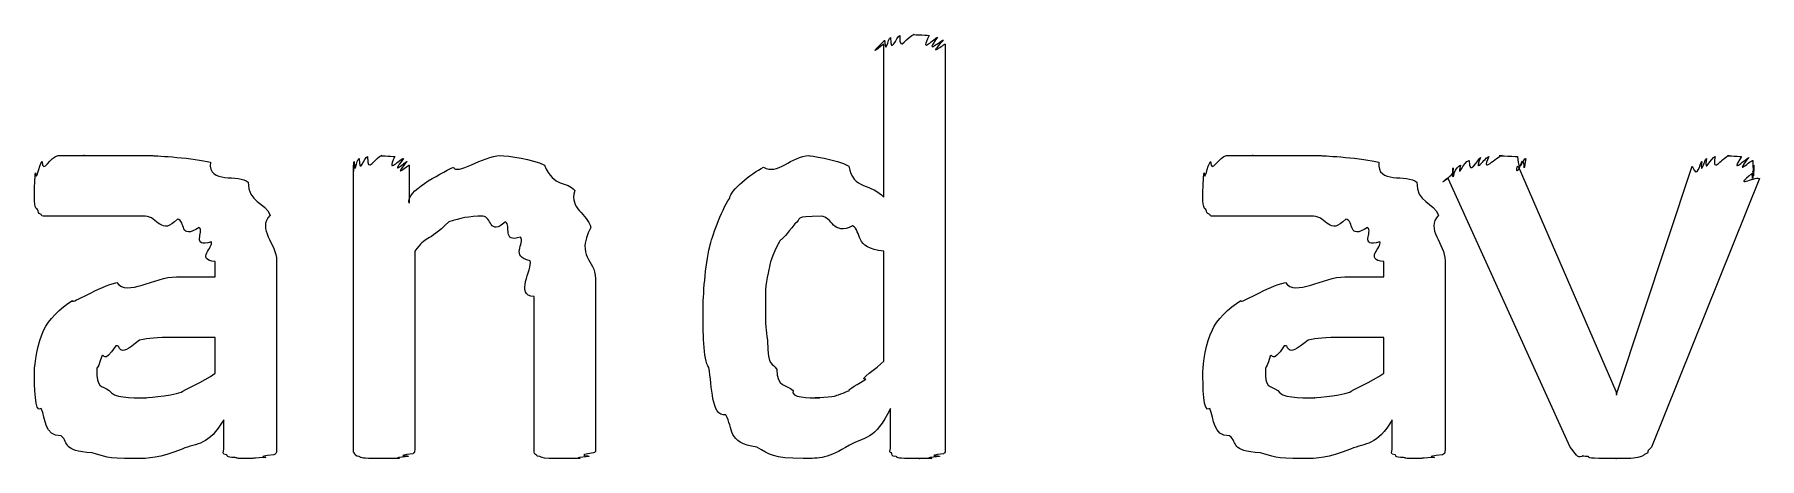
# Model space of a CAD drawing. Header units: millimetres. Extents: x 0 to 216, y 0 to 279.
# Drawn here: x 183.82 to 193.88, y 67.12 to 69.59 of the extents above; entities that cross this region are included whole.
import ezdxf

# ---------------------------------------------------------------- set-up
doc = ezdxf.new("R2010")
doc.units = ezdxf.units.MM
doc.layers.get('0').update_dxf_attribs({"linetype": 'CONTINUOUS'})

msp = doc.modelspace()

# ---------------------------------------------------------------- linework, layer by layer
at = {"color": 0}
for p, q in [((188.772, 68.6428), (188.772, 69.5357)), ((189.13, 69.5357), (189.13, 67.1766)), ((185.681, 67.1766), (185.681, 68.8301)), ((186.006, 68.8301), (186.006, 68.6096)), ((192.469, 68.8248), (193.037, 67.5128)), ((193.048, 67.5128), (193.483, 68.8248)), ((193.842, 68.8301), (193.842, 68.8301)), ((192.772, 67.1876), (192.061, 68.7532)), ((193.875, 68.7532), (193.246, 67.1876)), ((184.876, 68.18), (184.876, 68.2681)), ((185.234, 68.2734), (185.234, 67.1766)), ((186.039, 68.3288), (186.039, 67.1766)), ((188.772, 67.6892), (188.772, 68.3288)), ((191.685, 68.18), (191.685, 68.2681)), ((192.043, 68.2734), (192.043, 67.1766)), ((184.65, 68.18), (184.876, 68.18)), ((187.092, 68.1687), (187.092, 67.1766)), ((191.459, 68.18), (191.685, 68.18)), ((186.734, 67.1766), (186.734, 68.0642)), ((184.876, 67.8272), (184.639, 67.8272)), ((184.876, 67.6176), (184.876, 67.8272)), ((191.685, 67.8272), (191.448, 67.8272)), ((191.685, 67.6176), (191.685, 67.8272)), ((193.037, 67.5128), (193.042, 67.491)), ((193.042, 67.491), (193.048, 67.5128)), ((188.811, 67.1823), (188.811, 67.4137)), ((184.926, 67.1766), (184.926, 67.3474)), ((191.735, 67.1766), (191.735, 67.3474))]:
    msp.add_line(p, q, dxfattribs=at)
for points in [[(188.777, 69.5579), (188.784, 69.4588), (188.795, 69.5702), (188.811, 69.5745)], [(188.811, 69.5745), (188.813, 69.4655), (188.844, 69.5812), (188.866, 69.5854)], [(188.866, 69.5854), (188.857, 69.4725), (188.915, 69.5911), (188.948, 69.5911)], [(188.948, 69.5911), (188.928, 69.5911), (189.014, 69.5882), (189.037, 69.5854)], [(189.037, 69.5854), (188.972, 69.4655), (189.075, 69.5773), (189.086, 69.5745)], [(189.086, 69.5745), (188.998, 69.4588), (189.111, 69.5646), (189.119, 69.5579)], [(188.772, 69.5357), (188.656, 69.4436), (188.773, 69.5494), (188.777, 69.5579)], [(189.119, 69.5579), (189.012, 69.4436), (189.13, 69.5427), (189.13, 69.5357)], [(183.867, 68.8523), (183.87, 68.767), (183.917, 68.8855), (183.961, 68.8855)], [(183.961, 68.8855), (183.958, 68.8855), (184.056, 68.8855), (184.115, 68.8855)], [(184.115, 68.8855), (184.077, 68.8855), (184.237, 68.8855), (184.303, 68.8855)], [(184.303, 68.8855), (184.331, 68.8855), (184.442, 68.8855), (184.512, 68.8855)], [(184.512, 68.8855), (184.532, 68.8855), (184.756, 68.8717), (184.848, 68.8467)], [(185.686, 68.8523), (185.688, 68.7532), (185.699, 68.8647), (185.714, 68.8689)], [(185.714, 68.8689), (185.717, 68.7641), (185.745, 68.8799), (185.764, 68.8799)], [(185.764, 68.8799), (185.758, 68.767), (185.813, 68.8855), (185.847, 68.8855)], [(185.847, 68.8855), (185.82, 68.8855), (185.902, 68.8827), (185.923, 68.8799)], [(185.923, 68.8799), (185.864, 68.7641), (185.962, 68.8756), (185.973, 68.8689)], [(185.973, 68.8689), (185.886, 68.7532), (185.991, 68.859), (185.995, 68.8523)], [(186.265, 68.8192), (186.276, 68.767), (186.443, 68.8855), (186.535, 68.8855)], [(186.535, 68.8855), (186.588, 68.8855), (186.724, 68.8661), (186.794, 68.8301)], [(188.072, 68.8192), (188.149, 68.767), (188.237, 68.8855), (188.336, 68.8855)], [(188.336, 68.8855), (188.332, 68.8855), (188.498, 68.8647), (188.568, 68.8248)], [(190.676, 68.8523), (190.679, 68.767), (190.726, 68.8855), (190.77, 68.8855)], [(190.77, 68.8855), (190.767, 68.8855), (190.865, 68.8855), (190.924, 68.8855)], [(190.924, 68.8855), (190.886, 68.8855), (191.046, 68.8855), (191.112, 68.8855)], [(191.112, 68.8855), (191.14, 68.8855), (191.251, 68.8855), (191.321, 68.8855)], [(191.321, 68.8855), (191.341, 68.8855), (191.565, 68.8717), (191.657, 68.8467)], [(192.133, 68.8301), (192.112, 68.7419), (192.15, 68.8495), (192.183, 68.858)], [(192.183, 68.858), (192.179, 68.7557), (192.238, 68.8703), (192.249, 68.8742)], [(192.249, 68.8742), (192.205, 68.7641), (192.279, 68.8799), (192.298, 68.8799)], [(192.298, 68.8799), (192.244, 68.767), (192.345, 68.8855), (192.375, 68.8855)], [(192.375, 68.8855), (192.311, 68.8855), (192.442, 68.8827), (192.464, 68.8799)], [(192.464, 68.8799), (192.472, 68.7641), (192.502, 68.8756), (192.513, 68.8689)], [(192.513, 68.8689), (192.494, 68.7532), (192.516, 68.859), (192.491, 68.8523)], [(193.538, 68.8523), (193.528, 68.7532), (193.555, 68.8647), (193.566, 68.8689)], [(193.566, 68.8689), (193.55, 68.7641), (193.594, 68.8799), (193.616, 68.8799)], [(193.616, 68.8799), (193.594, 68.767), (193.665, 68.8855), (193.698, 68.8855)], [(193.698, 68.8855), (193.656, 68.8855), (193.751, 68.8827), (193.77, 68.8799)], [(193.77, 68.8799), (193.693, 68.7641), (193.803, 68.877), (193.814, 68.8742)], [(193.814, 68.8742), (193.715, 68.7557), (193.832, 68.8647), (193.836, 68.858)], [(193.836, 68.858), (193.839, 68.7419), (193.842, 68.8414), (193.842, 68.8301)], [(183.823, 68.6869), (183.823, 68.6788), (183.825, 68.7641), (183.829, 68.786)], [(183.829, 68.786), (183.834, 68.7229), (183.848, 68.8301), (183.867, 68.8523)], [(184.848, 68.8467), (184.834, 68.7158), (185.014, 68.7821), (185.069, 68.731)], [(185.681, 68.8301), (185.681, 68.738), (185.682, 68.8439), (185.686, 68.8523)], [(185.995, 68.8523), (185.897, 68.738), (186.006, 68.8372), (186.006, 68.8301)], [(186.006, 68.6096), (185.986, 68.6788), (186.18, 68.7751), (186.265, 68.8192)], [(186.794, 68.8301), (186.849, 68.694), (186.927, 68.7433), (186.971, 68.6816)], [(187.874, 68.6375), (187.876, 68.6827), (187.995, 68.7779), (188.072, 68.8192)], [(188.568, 68.8248), (188.59, 68.6869), (188.706, 68.7229), (188.772, 68.6428)], [(190.632, 68.6869), (190.632, 68.6788), (190.634, 68.7641), (190.638, 68.786)], [(190.638, 68.786), (190.643, 68.7229), (190.657, 68.8301), (190.676, 68.8523)], [(191.657, 68.8467), (191.642, 68.7158), (191.823, 68.7821), (191.878, 68.731)], [(192.061, 68.7532), (191.973, 68.694), (192.097, 68.7807), (192.095, 68.7917)], [(192.089, 68.8139), (192.083, 68.7268), (192.103, 68.8262), (192.133, 68.8301)], [(192.095, 68.7917), (192.083, 68.7158), (192.089, 68.8097), (192.089, 68.8139)], [(192.491, 68.8523), (192.447, 68.738), (192.461, 68.8358), (192.469, 68.8248)], [(193.483, 68.8248), (193.512, 68.738), (193.53, 68.8439), (193.538, 68.8523)], [(193.831, 68.7807), (193.715, 68.6897), (193.844, 68.7641), (193.875, 68.7532)], [(193.836, 68.7973), (193.836, 68.7049), (193.833, 68.7874), (193.831, 68.7807)], [(193.842, 68.8139), (193.839, 68.7158), (193.839, 68.804), (193.836, 68.7973)], [(193.842, 68.8301), (193.839, 68.7268), (193.842, 68.8206), (193.842, 68.8139)], [(183.823, 68.6209), (183.823, 68.6125), (183.823, 68.665), (183.823, 68.6869)], [(185.069, 68.731), (185.065, 68.6125), (185.17, 68.6153), (185.196, 68.538)], [(186.971, 68.6816), (186.938, 68.5726), (187.045, 68.5504), (187.065, 68.4664)], [(190.632, 68.6209), (190.632, 68.6125), (190.632, 68.665), (190.632, 68.6869)], [(191.878, 68.731), (191.874, 68.6125), (191.978, 68.6153), (192.005, 68.538)], [(183.84, 68.5712), (183.826, 68.5726), (183.826, 68.6015), (183.823, 68.6209)], [(183.862, 68.5437), (183.841, 68.5465), (183.847, 68.5602), (183.84, 68.5712)], [(187.758, 68.3563), (187.77, 68.4071), (187.821, 68.5602), (187.874, 68.6375)], [(190.649, 68.5712), (190.635, 68.5726), (190.635, 68.6015), (190.632, 68.6209)], [(190.671, 68.5437), (190.65, 68.5465), (190.656, 68.5602), (190.649, 68.5712)], [(183.89, 68.5327), (183.857, 68.5327), (183.869, 68.5352), (183.862, 68.5437)], [(183.961, 68.5327), (183.881, 68.5327), (183.903, 68.5327), (183.89, 68.5327)], [(184.083, 68.5327), (183.948, 68.5327), (183.994, 68.5327), (183.961, 68.5327)], [(184.248, 68.5327), (184.161, 68.5327), (184.129, 68.5327), (184.083, 68.5327)], [(184.468, 68.5327), (184.289, 68.5327), (184.314, 68.5327), (184.248, 68.5327)], [(184.656, 68.5161), (184.562, 68.4142), (184.541, 68.5327), (184.468, 68.5327)], [(184.783, 68.4664), (184.664, 68.392), (184.707, 68.5052), (184.656, 68.5161)], [(184.854, 68.3839), (184.73, 68.3479), (184.816, 68.4445), (184.783, 68.4664)], [(185.196, 68.538), (185.116, 68.4583), (185.234, 68.3729), (185.234, 68.2734)], [(186.238, 68.4996), (186.107, 68.374), (186.108, 68.4237), (186.039, 68.3288)], [(186.436, 68.5327), (186.353, 68.5327), (186.304, 68.5214), (186.238, 68.4996)], [(186.568, 68.4996), (186.471, 68.4142), (186.487, 68.5327), (186.436, 68.5327)], [(186.656, 68.4114), (186.544, 68.374), (186.604, 68.4802), (186.568, 68.4996)], [(187.065, 68.4664), (186.974, 68.29), (187.092, 68.2858), (187.092, 68.1687)], [(188.254, 68.4886), (188.152, 68.3563), (188.179, 68.4181), (188.155, 68.3673)], [(188.408, 68.5327), (188.237, 68.5327), (188.298, 68.5176), (188.254, 68.4886)], [(188.59, 68.4773), (188.476, 68.4142), (188.47, 68.5327), (188.408, 68.5327)], [(188.772, 68.3288), (188.593, 68.345), (188.648, 68.4445), (188.59, 68.4773)], [(190.699, 68.5327), (190.665, 68.5327), (190.678, 68.5352), (190.671, 68.5437)], [(190.77, 68.5327), (190.69, 68.5327), (190.712, 68.5327), (190.699, 68.5327)], [(190.891, 68.5327), (190.756, 68.5327), (190.803, 68.5327), (190.77, 68.5327)], [(191.057, 68.5327), (190.97, 68.5327), (190.938, 68.5327), (190.891, 68.5327)], [(191.277, 68.5327), (191.098, 68.5327), (191.123, 68.5327), (191.057, 68.5327)], [(191.464, 68.5161), (191.371, 68.4142), (191.35, 68.5327), (191.277, 68.5327)], [(191.591, 68.4664), (191.473, 68.392), (191.516, 68.5052), (191.464, 68.5161)], [(191.663, 68.3839), (191.539, 68.3479), (191.625, 68.4445), (191.591, 68.4664)], [(192.005, 68.538), (191.925, 68.4583), (192.043, 68.3729), (192.043, 68.2734)], [(184.876, 68.2681), (184.76, 68.2819), (184.868, 68.3507), (184.854, 68.3839)], [(186.712, 68.2734), (186.592, 68.2971), (186.682, 68.374), (186.656, 68.4114)], [(187.719, 67.9813), (187.719, 68.0695), (187.731, 68.2459), (187.758, 68.3563)], [(188.155, 68.3673), (188.101, 68.2569), (188.111, 68.2639), (188.099, 68.2018)], [(191.685, 68.2681), (191.569, 68.2819), (191.677, 68.3507), (191.663, 68.3839)], [(186.734, 68.0642), (186.618, 68.0724), (186.726, 68.2212), (186.712, 68.2734)], [(184.303, 68.1468), (184.363, 68.0614), (184.521, 68.18), (184.65, 68.18)], [(188.099, 68.2018), (188.079, 68.1316), (188.083, 68.0766), (188.083, 68.0145)], [(191.112, 68.1468), (191.172, 68.0614), (191.33, 68.18), (191.459, 68.18)], [(184.044, 68.042), (184.04, 68.0173), (184.2, 68.1246), (184.303, 68.1468)], [(190.853, 68.042), (190.849, 68.0173), (191.008, 68.1246), (191.112, 68.1468)], [(183.878, 67.8713), (183.901, 67.9263), (183.974, 67.9979), (184.044, 68.042)], [(187.752, 67.6508), (187.719, 67.6973), (187.719, 67.867), (187.719, 67.9813)], [(188.083, 68.0145), (188.079, 67.8822), (188.086, 67.8766), (188.094, 67.8106)], [(190.687, 67.8713), (190.71, 67.9263), (190.783, 67.9979), (190.853, 68.042)], [(183.823, 67.6286), (183.823, 67.6684), (183.841, 67.8007), (183.878, 67.8713)], [(190.632, 67.6286), (190.632, 67.6684), (190.65, 67.8007), (190.687, 67.8713)], [(184.297, 67.7774), (184.22, 67.6617), (184.233, 67.7414), (184.215, 67.7168)], [(184.435, 67.8106), (184.293, 67.6906), (184.333, 67.7912), (184.297, 67.7774)], [(184.639, 67.8272), (184.525, 67.8272), (184.493, 67.8215), (184.435, 67.8106)], [(188.094, 67.8106), (188.097, 67.6356), (188.123, 67.6906), (188.149, 67.6395)], [(191.106, 67.7774), (191.029, 67.6617), (191.042, 67.7414), (191.024, 67.7168)], [(191.244, 67.8106), (191.102, 67.6906), (191.142, 67.7912), (191.106, 67.7774)], [(191.448, 67.8272), (191.334, 67.8272), (191.302, 67.8215), (191.244, 67.8106)], [(184.215, 67.7168), (184.183, 67.6134), (184.187, 67.6684), (184.187, 67.6395)], [(187.851, 67.3749), (187.763, 67.3668), (187.774, 67.5432), (187.752, 67.6508)], [(188.667, 67.5845), (188.619, 67.5763), (188.735, 67.648), (188.772, 67.6892)], [(191.024, 67.7168), (190.992, 67.6134), (190.996, 67.6684), (190.996, 67.6395)], [(183.862, 67.4137), (183.823, 67.3777), (183.823, 67.5474), (183.823, 67.6286)], [(184.187, 67.6395), (184.183, 67.5322), (184.211, 67.5474), (184.259, 67.5185)], [(184.678, 67.5072), (184.69, 67.521), (184.806, 67.5693), (184.876, 67.6176)], [(188.149, 67.6395), (188.149, 67.5361), (188.206, 67.5513), (188.243, 67.5185)], [(188.573, 67.5185), (188.553, 67.521), (188.634, 67.5584), (188.667, 67.5845)], [(190.671, 67.4137), (190.632, 67.3777), (190.632, 67.5474), (190.632, 67.6286)], [(190.996, 67.6395), (190.992, 67.5322), (191.02, 67.5474), (191.068, 67.5185)], [(191.487, 67.5072), (191.499, 67.521), (191.615, 67.5693), (191.685, 67.6176)], [(184.259, 67.5185), (184.282, 67.4744), (184.381, 67.4744), (184.474, 67.4744)], [(184.474, 67.4744), (184.448, 67.4744), (184.614, 67.4853), (184.678, 67.5072)], [(188.243, 67.5185), (188.226, 67.4744), (188.334, 67.4744), (188.397, 67.4744)], [(188.397, 67.4744), (188.317, 67.4744), (188.455, 67.4769), (188.485, 67.4853)], [(188.485, 67.4853), (188.494, 67.4882), (188.543, 67.5033), (188.573, 67.5185)], [(191.068, 67.5185), (191.091, 67.4744), (191.19, 67.4744), (191.283, 67.4744)], [(191.283, 67.4744), (191.257, 67.4744), (191.423, 67.4853), (191.487, 67.5072)], [(183.978, 67.2539), (183.878, 67.2539), (183.891, 67.3502), (183.862, 67.4137)], [(188.033, 67.1876), (187.854, 67.2123), (187.898, 67.298), (187.851, 67.3749)], [(188.811, 67.4137), (188.722, 67.2236), (188.654, 67.2497), (188.573, 67.1985)], [(190.787, 67.2539), (190.687, 67.2539), (190.7, 67.3502), (190.671, 67.4137)], [(184.16, 67.1544), (183.978, 67.1657), (184.029, 67.2098), (183.978, 67.2539)], [(184.926, 67.3474), (184.838, 67.1946), (184.772, 67.2123), (184.683, 67.1766)], [(190.968, 67.1544), (190.787, 67.1657), (190.838, 67.2098), (190.787, 67.2539)], [(191.735, 67.3474), (191.647, 67.1946), (191.581, 67.2123), (191.492, 67.1766)], [(184.402, 67.1216), (184.238, 67.1216), (184.233, 67.1326), (184.16, 67.1544)], [(184.683, 67.1766), (184.543, 67.1216), (184.501, 67.1216), (184.402, 67.1216)], [(184.942, 67.1435), (184.911, 67.1435), (184.926, 67.1615), (184.926, 67.1766)], [(185.234, 67.1766), (185.234, 67.1435), (185.229, 67.1505), (185.218, 67.1435)], [(185.686, 67.1544), (185.681, 67.1505), (185.681, 67.1682), (185.681, 67.1766)], [(185.714, 67.1326), (185.692, 67.1354), (185.693, 67.1463), (185.686, 67.1544)], [(186.028, 67.1491), (185.908, 67.1354), (186.014, 67.1393), (186.001, 67.1326)], [(186.039, 67.1766), (186.037, 67.1463), (186.035, 67.1558), (186.028, 67.1491)], [(186.739, 67.1491), (186.735, 67.1463), (186.734, 67.1657), (186.734, 67.1766)], [(186.767, 67.1326), (186.746, 67.1354), (186.746, 67.1449), (186.739, 67.1491)], [(187.081, 67.1544), (186.963, 67.1354), (187.067, 67.1393), (187.053, 67.1326)], [(187.092, 67.1766), (187.092, 67.1505), (187.088, 67.1615), (187.081, 67.1544)], [(188.303, 67.1216), (188.123, 67.1216), (188.111, 67.1435), (188.033, 67.1876)], [(188.573, 67.1985), (188.443, 67.1216), (188.403, 67.1216), (188.303, 67.1216)], [(188.816, 67.1544), (188.8, 67.1505), (188.811, 67.171), (188.811, 67.1823)], [(188.844, 67.1326), (188.811, 67.1354), (188.823, 67.1463), (188.816, 67.1544)], [(189.119, 67.1491), (189.001, 67.1354), (189.108, 67.1393), (189.097, 67.1326)], [(189.13, 67.1766), (189.13, 67.1463), (189.126, 67.1558), (189.119, 67.1491)], [(191.211, 67.1216), (191.047, 67.1216), (191.042, 67.1326), (190.968, 67.1544)], [(191.492, 67.1766), (191.352, 67.1216), (191.31, 67.1216), (191.211, 67.1216)], [(191.751, 67.1435), (191.72, 67.1435), (191.735, 67.1615), (191.735, 67.1766)], [(192.043, 67.1766), (192.043, 67.1435), (192.038, 67.1505), (192.027, 67.1435)], [(192.839, 67.1326), (192.811, 67.1241), (192.808, 67.1463), (192.772, 67.1876)], [(193.225, 67.1544), (193.186, 67.1354), (193.204, 67.1393), (193.186, 67.1326)], [(193.246, 67.1876), (193.204, 67.1505), (193.235, 67.1615), (193.225, 67.1544)], [(184.992, 67.1269), (184.933, 67.1283), (184.953, 67.1354), (184.942, 67.1435)], [(185.08, 67.1216), (184.977, 67.1216), (185.014, 67.123), (184.992, 67.1269)], [(185.168, 67.1269), (185.054, 67.1216), (185.12, 67.1216), (185.08, 67.1216)], [(185.218, 67.1435), (185.094, 67.1283), (185.19, 67.1297), (185.168, 67.1269)], [(185.769, 67.1216), (185.717, 67.1241), (185.728, 67.1283), (185.714, 67.1326)], [(185.857, 67.1216), (185.765, 67.1216), (185.794, 67.1216), (185.769, 67.1216)], [(185.946, 67.1216), (185.835, 67.1216), (185.893, 67.1216), (185.857, 67.1216)], [(186.001, 67.1326), (185.882, 67.1241), (185.97, 67.1241), (185.946, 67.1216)], [(186.822, 67.1216), (186.773, 67.1241), (186.781, 67.1283), (186.767, 67.1326)], [(186.916, 67.1216), (186.819, 67.1216), (186.847, 67.1216), (186.822, 67.1216)], [(186.998, 67.1216), (186.89, 67.1216), (186.949, 67.1216), (186.916, 67.1216)], [(187.053, 67.1326), (186.938, 67.1241), (187.023, 67.1241), (186.998, 67.1216)], [(188.893, 67.1216), (188.835, 67.1241), (188.857, 67.1283), (188.844, 67.1326)], [(188.976, 67.1216), (188.877, 67.1216), (188.915, 67.1216), (188.893, 67.1216)], [(189.048, 67.1216), (188.935, 67.1216), (189.001, 67.1216), (188.976, 67.1216)], [(189.097, 67.1326), (188.979, 67.1241), (189.069, 67.1241), (189.048, 67.1216)], [(191.801, 67.1269), (191.742, 67.1283), (191.762, 67.1354), (191.751, 67.1435)], [(191.889, 67.1216), (191.786, 67.1216), (191.823, 67.123), (191.801, 67.1269)], [(191.977, 67.1269), (191.863, 67.1216), (191.929, 67.1216), (191.889, 67.1216)], [(192.027, 67.1435), (191.903, 67.1283), (191.999, 67.1297), (191.977, 67.1269)], [(192.877, 67.1326), (192.829, 67.1354), (192.849, 67.1393), (192.839, 67.1326)], [(192.938, 67.1216), (192.858, 67.1241), (192.891, 67.1283), (192.877, 67.1326)], [(193.032, 67.1216), (192.91, 67.1216), (192.962, 67.1216), (192.938, 67.1216)], [(193.125, 67.1216), (192.983, 67.1216), (193.067, 67.1216), (193.032, 67.1216)], [(193.186, 67.1326), (193.153, 67.1241), (193.15, 67.1241), (193.125, 67.1216)]]:
    msp.add_open_spline(points, degree=3, dxfattribs=at)

doc.saveas('drawing.dxf')
